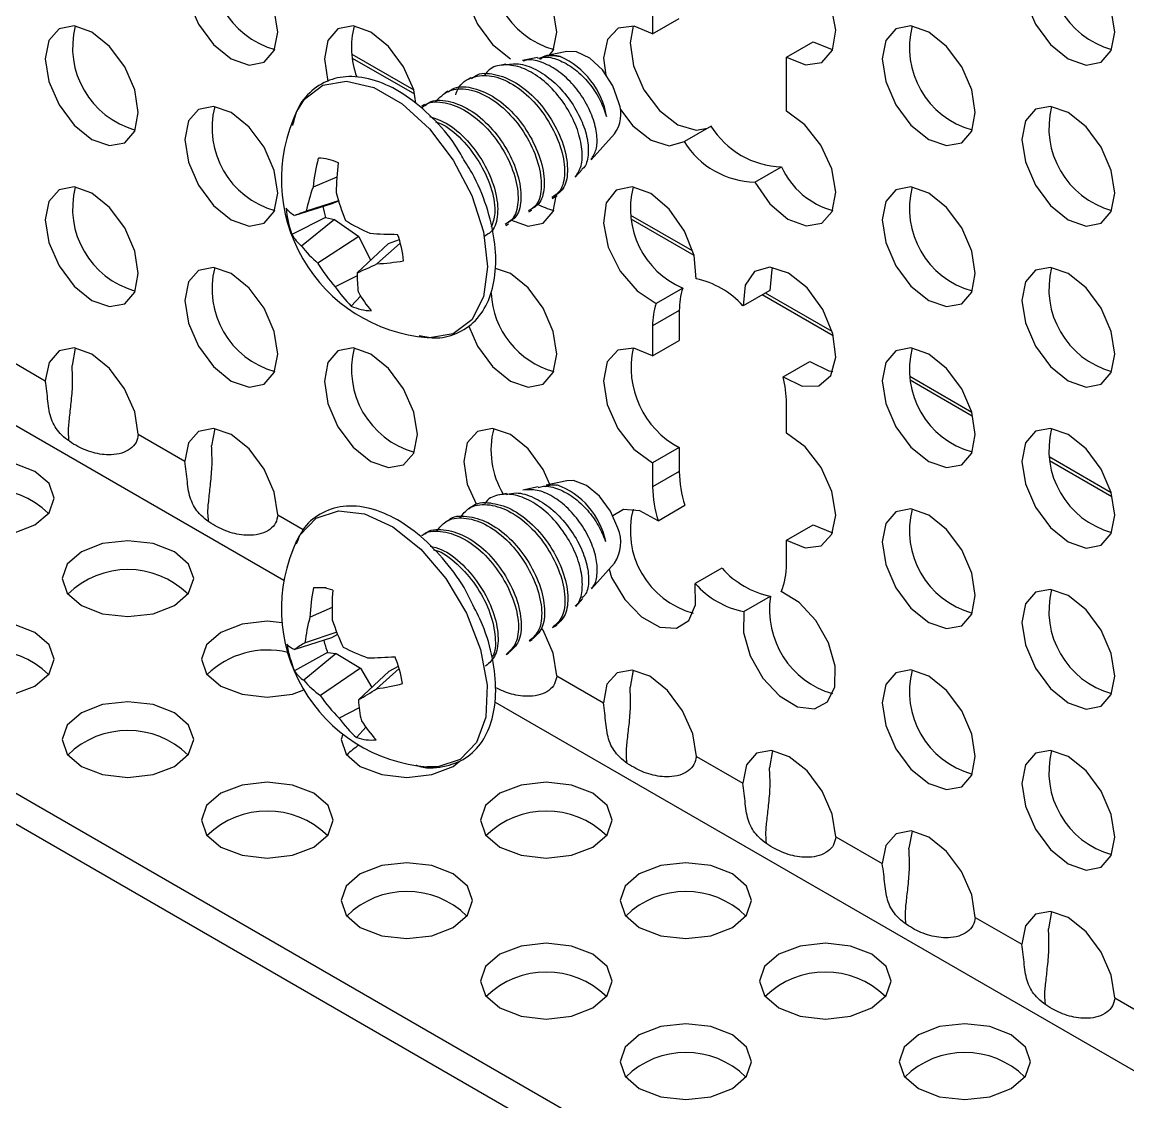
# Model space of a CAD drawing. Extents: x -0.92 to 7.46, y -5.99 to 0.
# Drawn here: x 2.168 to 3.219, y -5.182 to -4.156 of the extents above; entities that cross this region are included whole.
import ezdxf

# ---------------------------------------------------------------- set-up
doc = ezdxf.new("R2010")
doc.units = 0
doc.header["$LTSCALE"] = 0.5
doc.header["$MEASUREMENT"] = 0
for name, color, linetype in [('Brackets', 181, 'CONTINUOUS'), ('End Cap', 92, 'CONTINUOUS'), ('Hardware', 242, 'CONTINUOUS')]:
    doc.layers.add(name, color=color, linetype=linetype)

msp = doc.modelspace()

# ---------------------------------------------------------------- linework, layer by layer
at = {"layer": 'Brackets', "transparency": 16777216}
for p, q in [((2.7672, -4.1155), (2.7672, -4.1667)), ((2.7672, -4.1667), (2.7926, -4.1521)), ((2.8945, -4.189), (2.9199, -4.1743)), ((2.8945, -4.2402), (2.8945, -4.189)), ((1.0575, -4.2511), (3.9478, -5.9197)), ((2.8228, -4.2546), (2.7974, -4.2693)), ((1.0575, -4.2804), (3.9478, -5.949)), ((2.8643, -4.3079), (2.8897, -4.2933)), ((1.9215, -4.4004), (2.4168, -4.6863)), ((2.7958, -4.4086), (2.7705, -4.4232)), ((2.8785, -4.4107), (2.8532, -4.4253)), ((2.7926, -4.4299), (2.7672, -4.4445)), ((2.7926, -4.4299), (2.7926, -4.4583)), ((2.7672, -4.4445), (2.7672, -4.4729)), ((2.2184, -4.4656), (2.2154, -4.482)), ((2.7672, -4.4729), (2.7926, -4.4583)), ((2.1458, -4.4711), (2.19, -4.4966)), ((2.8913, -4.493), (2.9166, -4.4783)), ((2.8945, -4.5464), (2.8945, -4.518)), ((2.2784, -4.5476), (2.3226, -4.5732)), ((2.351, -4.5422), (2.348, -4.5585)), ((2.7926, -4.5602), (2.7672, -4.5748)), ((2.7926, -4.5602), (2.7926, -4.583)), ((2.7672, -4.5748), (2.7672, -4.5976)), ((2.7926, -4.583), (2.7672, -4.5976)), ((2.411, -4.6242), (2.4351, -4.6381)), ((2.7724, -4.6298), (2.7978, -4.6151)), ((2.8945, -4.6483), (2.9199, -4.6337)), ((2.8945, -4.6711), (2.8945, -4.6483)), ((2.8331, -4.6748), (2.8077, -4.6895)), ((2.854, -4.7162), (2.8794, -4.7015)), ((2.6762, -4.7773), (2.7204, -4.8028)), ((2.7487, -4.7718), (2.7458, -4.7881)), ((2.6176, -4.8022), (3.6893, -5.4209)), ((2.8088, -4.8538), (2.853, -4.8793)), ((2.8813, -4.8483), (2.8783, -4.8646)), ((3.0139, -4.9248), (3.0109, -4.9412)), ((2.9413, -4.9303), (2.9855, -4.9558)), ((3.1464, -5.0014), (3.1435, -5.0177)), ((3.0739, -5.0069), (3.1181, -5.0324)), ((3.2065, -5.0834), (3.2507, -5.1089))]:
    msp.add_line(p, q, dxfattribs=at)
at = {"layer": 'Brackets', "transparency": 16777216, "flags": 128}
for points in [[(2.3668, -4.0886), (2.3499, -4.0827), (2.3356, -4.0855), (2.326, -4.0965), (2.3226, -4.1141), (2.326, -4.1356), (2.3356, -4.1577), (2.3499, -4.177), (2.3668, -4.1907), (2.3837, -4.1966), (2.3981, -4.1938), (2.4076, -4.1827), (2.411, -4.1652), (2.4076, -4.1437), (2.3981, -4.1216), (2.3837, -4.1023), (2.3668, -4.0886)], [(2.632, -4.0886), (2.6151, -4.0827), (2.6007, -4.0855), (2.5911, -4.0965), (2.5878, -4.1141), (2.5911, -4.1356), (2.6007, -4.1577), (2.6151, -4.177), (2.632, -4.1906)], [(2.8945, -4.189), (2.9126, -4.1963), (2.928, -4.1939), (2.9382, -4.1823), (2.9413, -4.1633), (2.9369, -4.1403), (2.9258, -4.1172), (2.9097, -4.0979), (2.8915, -4.0857)], [(3.1623, -4.0885), (3.1454, -4.0827), (3.1311, -4.0854), (3.1215, -4.0965), (3.1181, -4.1141), (3.1215, -4.1355), (3.1311, -4.1576), (3.1454, -4.177), (3.1623, -4.1906), (3.1792, -4.1965), (3.1936, -4.1937), (3.2031, -4.1827), (3.2065, -4.1651), (3.2031, -4.1436), (3.1936, -4.1215), (3.1792, -4.1022), (3.1623, -4.0885)], [(2.6688, -4.1873), (2.6728, -4.1827), (2.6762, -4.1651), (2.6728, -4.1437), (2.6632, -4.1216), (2.6489, -4.1022), (2.632, -4.0886)], [(2.2342, -4.1652), (2.2173, -4.1593), (2.203, -4.1621), (2.1934, -4.1731), (2.19, -4.1907), (2.1934, -4.2122), (2.203, -4.2342), (2.2173, -4.2536), (2.2342, -4.2672), (2.2511, -4.2731), (2.2655, -4.2703), (2.2751, -4.2593), (2.2784, -4.2417), (2.2751, -4.2202), (2.2655, -4.1982), (2.2511, -4.1788), (2.2342, -4.1652)], [(2.4994, -4.1651), (2.4825, -4.1593), (2.4681, -4.1621), (2.4586, -4.1731), (2.4552, -4.1907), (2.4586, -4.2121)], [(2.7672, -4.1667), (2.7497, -4.1595), (2.7345, -4.1614), (2.7242, -4.1721), (2.7204, -4.1899), (2.7228, -4.2061)], [(2.7487, -4.1594), (2.7458, -4.1752), (2.749, -4.1972), (2.7589, -4.2199), (2.7738, -4.2397), (2.7912, -4.2533), (2.8085, -4.2585), (2.8195, -4.2565)], [(3.0297, -4.1651), (3.0128, -4.1592), (2.9985, -4.162), (2.9889, -4.173), (2.9855, -4.1906), (2.9889, -4.2121), (2.9985, -4.2342), (3.0128, -4.2535), (3.0297, -4.2672), (3.0466, -4.273), (3.061, -4.2703), (3.0706, -4.2592), (3.0739, -4.2416), (3.0706, -4.2202), (3.061, -4.1981), (3.0466, -4.1787), (3.0297, -4.1651)], [(2.5422, -4.2327), (2.5402, -4.2202), (2.5306, -4.1981), (2.5163, -4.1788), (2.4994, -4.1651)], [(2.9199, -4.1743), (2.9379, -4.1817), (2.9384, -4.1817)], [(2.3668, -4.2417), (2.3499, -4.2358), (2.3356, -4.2386), (2.326, -4.2496), (2.3226, -4.2672), (2.326, -4.2887), (2.3356, -4.3108), (2.3499, -4.3301), (2.3668, -4.3438), (2.3837, -4.3497), (2.3981, -4.3469), (2.4076, -4.3358), (2.411, -4.3183), (2.4076, -4.2968), (2.3981, -4.2747), (2.3837, -4.2554), (2.3668, -4.2417)], [(2.7368, -4.2389), (2.7484, -4.2543), (2.7659, -4.2679), (2.7831, -4.2732), (2.7974, -4.2693)], [(2.8643, -4.3079), (2.8786, -4.3283), (2.8958, -4.343), (2.9133, -4.3495), (2.9282, -4.3469), (2.938, -4.3356), (2.9413, -4.3174), (2.9375, -4.2952), (2.9272, -4.2726), (2.912, -4.2532), (2.8945, -4.2402)], [(3.1623, -4.2416), (3.1454, -4.2358), (3.1311, -4.2385), (3.1215, -4.2496), (3.1181, -4.2672), (3.1215, -4.2886), (3.1311, -4.3107), (3.1454, -4.3301), (3.1623, -4.3437), (3.1792, -4.3496), (3.1936, -4.3468), (3.2031, -4.3358), (3.2065, -4.3182), (3.2031, -4.2967), (3.1936, -4.2746), (3.1792, -4.2553), (3.1623, -4.2416)], [(2.2342, -4.3183), (2.2173, -4.3124), (2.203, -4.3152), (2.1934, -4.3262), (2.19, -4.3438), (2.1934, -4.3653), (2.203, -4.3874), (2.2173, -4.4067), (2.2342, -4.4203), (2.2511, -4.4262), (2.2655, -4.4234), (2.2751, -4.4124), (2.2784, -4.3948), (2.2751, -4.3733), (2.2655, -4.3513), (2.2511, -4.3319), (2.2342, -4.3183)], [(2.632, -4.3438), (2.6489, -4.3496), (2.6632, -4.3468), (2.6728, -4.3358), (2.676, -4.3192)], [(2.8086, -4.3996), (2.8066, -4.3777), (2.7976, -4.3544), (2.783, -4.3336), (2.7654, -4.3187), (2.7477, -4.3123), (2.7327, -4.3155), (2.7231, -4.3276), (2.7204, -4.3467), (2.7251, -4.3696), (2.7364, -4.3924), (2.7524, -4.4113), (2.7705, -4.4232)], [(3.0297, -4.3182), (3.0128, -4.3123), (2.9985, -4.3151), (2.9889, -4.3261), (2.9855, -4.3437), (2.9889, -4.3652), (2.9985, -4.3873), (3.0128, -4.4066), (3.0297, -4.4203), (3.0466, -4.4261), (3.061, -4.4234), (3.0706, -4.4123), (3.0739, -4.3947), (3.0706, -4.3733), (3.061, -4.3512), (3.0466, -4.3318), (3.0297, -4.3182)], [(2.3668, -4.3948), (2.3499, -4.3889), (2.3356, -4.3917), (2.326, -4.4027), (2.3226, -4.4203), (2.326, -4.4418), (2.3356, -4.4639), (2.3499, -4.4832), (2.3668, -4.4969), (2.3837, -4.5028), (2.3981, -4.5), (2.4076, -4.4889), (2.411, -4.4714), (2.4076, -4.4499), (2.3981, -4.4278), (2.3837, -4.4085), (2.3668, -4.3948)], [(2.632, -4.3948), (2.6179, -4.3899)], [(2.8913, -4.493), (2.9093, -4.5019), (2.9253, -4.5014), (2.9366, -4.4916), (2.9413, -4.4742), (2.9386, -4.452), (2.929, -4.4288), (2.914, -4.4084), (2.8963, -4.3943), (2.8787, -4.3888), (2.8641, -4.3928), (2.8551, -4.4057), (2.8532, -4.4253)], [(2.8813, -4.389), (2.8805, -4.391), (2.8785, -4.4107)], [(3.1623, -4.3947), (3.1454, -4.3889), (3.1311, -4.3916), (3.1215, -4.4027), (3.1181, -4.4203), (3.1215, -4.4417), (3.1311, -4.4638), (3.1454, -4.4832), (3.1623, -4.4968), (3.1792, -4.5027), (3.1936, -4.4999), (3.2031, -4.4889), (3.2065, -4.4713), (3.2031, -4.4498), (3.1936, -4.4277), (3.1792, -4.4084), (3.1623, -4.3947)], [(2.5925, -4.4448), (2.6007, -4.4639), (2.6151, -4.4832), (2.632, -4.4969), (2.6489, -4.5027), (2.6632, -4.4999), (2.6728, -4.4889), (2.6762, -4.4713), (2.6728, -4.4499), (2.6632, -4.4278), (2.6489, -4.4084), (2.632, -4.3948)], [(2.2784, -4.5476), (2.275, -4.5262), (2.2654, -4.5042), (2.2511, -4.485), (2.2342, -4.4714), (2.2174, -4.4655), (2.2031, -4.4682), (2.1935, -4.4792), (2.19, -4.4966)], [(2.4994, -4.4713), (2.4825, -4.4655), (2.4681, -4.4683), (2.4586, -4.4793), (2.4552, -4.4969), (2.4586, -4.5183), (2.4681, -4.5404), (2.4825, -4.5598), (2.4994, -4.5734), (2.5163, -4.5793), (2.5306, -4.5765), (2.5402, -4.5655), (2.5436, -4.5479), (2.5402, -4.5264), (2.5306, -4.5043), (2.5163, -4.485), (2.4994, -4.4713)], [(2.7672, -4.4729), (2.7495, -4.4657), (2.7343, -4.4677), (2.724, -4.4787), (2.7204, -4.4968), (2.724, -4.5192), (2.7343, -4.542), (2.7495, -4.5616), (2.7672, -4.5748)], [(3.0297, -4.4713), (3.0128, -4.4654), (2.9985, -4.4682), (2.9889, -4.4792), (2.9855, -4.4968), (2.9889, -4.5183), (2.9985, -4.5404), (3.0128, -4.5597), (3.0297, -4.5734), (3.0466, -4.5792), (3.061, -4.5765), (3.0706, -4.5654), (3.0739, -4.5478), (3.0706, -4.5264), (3.061, -4.5043), (3.0466, -4.4849), (3.0297, -4.4713)], [(2.9166, -4.4783), (2.9347, -4.4872), (2.9384, -4.4879)], [(2.411, -4.6242), (2.4076, -4.6027), (2.398, -4.5807), (2.3837, -4.5615), (2.3668, -4.5479), (2.35, -4.542), (2.3357, -4.5448), (2.3261, -4.5557), (2.3226, -4.5732)], [(2.632, -4.5479), (2.6151, -4.542), (2.6007, -4.5448), (2.5911, -4.5558), (2.5878, -4.5734), (2.5911, -4.5949), (2.5994, -4.6138)], [(2.6694, -4.5952), (2.6632, -4.5809), (2.6489, -4.5615), (2.632, -4.5479)], [(2.8945, -4.6483), (2.9122, -4.6556), (2.9274, -4.6535), (2.9377, -4.6426), (2.9413, -4.6244), (2.9377, -4.6021), (2.9274, -4.5792), (2.9122, -4.5596), (2.8945, -4.5464)], [(3.1623, -4.5478), (3.1454, -4.542), (3.1311, -4.5447), (3.1215, -4.5558), (3.1181, -4.5734), (3.1215, -4.5948), (3.1311, -4.6169), (3.1454, -4.6363), (3.1623, -4.6499), (3.1792, -4.6558), (3.1936, -4.653), (3.2031, -4.642), (3.2065, -4.6244), (3.2031, -4.6029), (3.1936, -4.5808), (3.1792, -4.5615), (3.1623, -4.5478)], [(2.1801, -4.5828), (2.1598, -4.575), (2.1359, -4.5722), (2.112, -4.575), (2.0917, -4.5828), (2.0781, -4.5945), (2.0734, -4.6083), (2.0781, -4.6221), (2.0917, -4.6338), (2.112, -4.6416), (2.1359, -4.6444), (2.1598, -4.6416), (2.1801, -4.6338), (2.1936, -4.6221), (2.1984, -4.6083), (2.1936, -4.5945), (2.1801, -4.5828)], [(2.7724, -4.6298), (2.7552, -4.6202), (2.7394, -4.619), (2.7293, -4.6252)], [(3.0297, -4.6244), (3.0128, -4.6185), (2.9985, -4.6213), (2.9889, -4.6323), (2.9855, -4.6499), (2.9889, -4.6714), (2.9985, -4.6935), (3.0128, -4.7128), (3.0297, -4.7265), (3.0466, -4.7323), (3.061, -4.7296), (3.0706, -4.7185), (3.0739, -4.7009), (3.0706, -4.6795), (3.061, -4.6574), (3.0466, -4.638), (3.0297, -4.6244)], [(2.9199, -4.6337), (2.9376, -4.6409), (2.9384, -4.641)], [(2.3127, -4.6593), (2.2924, -4.6515), (2.2685, -4.6488), (2.2445, -4.6515), (2.2243, -4.6593), (2.2107, -4.671), (2.206, -4.6848), (2.2107, -4.6986), (2.2243, -4.7104), (2.2445, -4.7182), (2.2685, -4.7209), (2.2924, -4.7182), (2.3127, -4.7104), (2.3262, -4.6986), (2.331, -4.6848), (2.3262, -4.671), (2.3127, -4.6593)], [(2.7258, -4.6757), (2.7283, -4.6836), (2.7407, -4.7046), (2.7567, -4.7212), (2.774, -4.7308), (2.7898, -4.7319), (2.8018, -4.7245), (2.8081, -4.7096), (2.8077, -4.6895)], [(2.854, -4.7162), (2.8536, -4.7359), (2.8599, -4.7581), (2.8719, -4.7793), (2.8877, -4.7964), (2.905, -4.8067), (2.921, -4.8087), (2.9334, -4.8021), (2.9403, -4.7878), (2.9406, -4.768), (2.9343, -4.7459), (2.9223, -4.7246), (2.9065, -4.7075), (2.8893, -4.6972)], [(3.1623, -4.7009), (3.1454, -4.6951), (3.1311, -4.6978), (3.1215, -4.7089), (3.1181, -4.7265), (3.1215, -4.7479), (3.1311, -4.77), (3.1454, -4.7894), (3.1623, -4.803), (3.1792, -4.8089), (3.1936, -4.8061), (3.2031, -4.7951), (3.2065, -4.7775), (3.2031, -4.756), (3.1936, -4.7339), (3.1792, -4.7146), (3.1623, -4.7009)], [(2.1801, -4.7359), (2.1598, -4.728), (2.1359, -4.7253), (2.112, -4.728), (2.0917, -4.7359), (2.0781, -4.7476), (2.0734, -4.7614), (2.0781, -4.7752), (2.0917, -4.7869), (2.112, -4.7947), (2.1359, -4.7975), (2.1598, -4.7947), (2.1801, -4.7869), (2.1936, -4.7752), (2.1984, -4.7614), (2.1936, -4.7476), (2.1801, -4.7359)], [(2.415, -4.7269), (2.401, -4.7253), (2.3771, -4.728), (2.3568, -4.7359), (2.3433, -4.7476), (2.3385, -4.7614), (2.3433, -4.7752), (2.3568, -4.7869), (2.3771, -4.7947), (2.401, -4.7975), (2.425, -4.7947), (2.4356, -4.7906)], [(2.6762, -4.7773), (2.6727, -4.7558), (2.6631, -4.7338), (2.6617, -4.7319)], [(3.0297, -4.7775), (3.0128, -4.7716), (2.9985, -4.7744), (2.9889, -4.7854), (2.9855, -4.803), (2.9889, -4.8245), (2.9985, -4.8466), (3.0128, -4.8659), (3.0297, -4.8796), (3.0466, -4.8854), (3.061, -4.8827), (3.0706, -4.8716), (3.0739, -4.854), (3.0706, -4.8326), (3.061, -4.8105), (3.0466, -4.7911), (3.0297, -4.7775)], [(2.8088, -4.8538), (2.8053, -4.8324), (2.7957, -4.8104), (2.7814, -4.7911), (2.7646, -4.7775), (2.7477, -4.7717), (2.7334, -4.7744), (2.7238, -4.7853), (2.7204, -4.8028)], [(2.3127, -4.8124), (2.2924, -4.8046), (2.2685, -4.8018), (2.2445, -4.8046), (2.2243, -4.8124), (2.2107, -4.8241), (2.206, -4.8379), (2.2107, -4.8517), (2.2243, -4.8634), (2.2445, -4.8712), (2.2685, -4.874), (2.2924, -4.8712), (2.3127, -4.8634), (2.3262, -4.8517), (2.331, -4.8379), (2.3262, -4.8241), (2.3127, -4.8124)], [(2.4729, -4.8328), (2.4711, -4.8379), (2.4759, -4.8517), (2.4894, -4.8634), (2.5097, -4.8712), (2.5336, -4.874), (2.5575, -4.8712), (2.5778, -4.8634), (2.5834, -4.8586)], [(2.9413, -4.9303), (2.9379, -4.9089), (2.9283, -4.8869), (2.914, -4.8677), (2.8971, -4.8541), (2.8803, -4.8482), (2.866, -4.8509), (2.8564, -4.8618), (2.853, -4.8793)], [(3.1623, -4.854), (3.1454, -4.8482), (3.1311, -4.8509), (3.1215, -4.862), (3.1181, -4.8796), (3.1215, -4.901), (3.1311, -4.9231), (3.1454, -4.9425), (3.1623, -4.9561), (3.1792, -4.962), (3.1936, -4.9592), (3.2031, -4.9482), (3.2065, -4.9306), (3.2031, -4.9091), (3.1936, -4.887), (3.1792, -4.8677), (3.1623, -4.854)], [(2.4452, -4.8889), (2.425, -4.8811), (2.401, -4.8784), (2.3771, -4.8811), (2.3568, -4.8889), (2.3433, -4.9006), (2.3385, -4.9145), (2.3433, -4.9283), (2.3568, -4.94), (2.3771, -4.9478), (2.401, -4.9505), (2.425, -4.9478), (2.4452, -4.94), (2.4588, -4.9283), (2.4635, -4.9145), (2.4588, -4.9006), (2.4452, -4.8889)], [(2.7104, -4.8889), (2.6901, -4.8811), (2.6662, -4.8784), (2.6423, -4.8811), (2.622, -4.8889), (2.6085, -4.9006), (2.6037, -4.9145), (2.6085, -4.9283), (2.622, -4.94), (2.6423, -4.9478), (2.6662, -4.9505), (2.6901, -4.9478), (2.7104, -4.94), (2.7239, -4.9283), (2.7287, -4.9145), (2.7239, -4.9006), (2.7104, -4.8889)], [(3.0739, -5.0069), (3.0705, -4.9854), (3.0609, -4.9634), (3.0466, -4.9442), (3.0297, -4.9306), (3.0129, -4.9247), (2.9986, -4.9275), (2.989, -4.9384), (2.9855, -4.9558)], [(2.5778, -4.9655), (2.5575, -4.9577), (2.5336, -4.9549), (2.5097, -4.9577), (2.4894, -4.9655), (2.4759, -4.9772), (2.4711, -4.991), (2.4759, -5.0048), (2.4894, -5.0165), (2.5097, -5.0243), (2.5336, -5.0271), (2.5575, -5.0243), (2.5778, -5.0165), (2.5914, -5.0048), (2.5961, -4.991), (2.5914, -4.9772), (2.5778, -4.9655)], [(2.843, -4.9655), (2.8227, -4.9577), (2.7988, -4.9549), (2.7749, -4.9577), (2.7546, -4.9655), (2.741, -4.9772), (2.7363, -4.991), (2.741, -5.0048), (2.7546, -5.0165), (2.7749, -5.0243), (2.7988, -5.0271), (2.8227, -5.0243), (2.843, -5.0165), (2.8565, -5.0048), (2.8613, -4.991), (2.8565, -4.9772), (2.843, -4.9655)], [(3.2065, -5.0834), (3.2031, -5.062), (3.1935, -5.04), (3.1792, -5.0207), (3.1623, -5.0071), (3.1455, -5.0013), (3.1311, -5.004), (3.1216, -5.0149), (3.1181, -5.0324)], [(2.7104, -5.042), (2.6901, -5.0342), (2.6662, -5.0315), (2.6423, -5.0342), (2.622, -5.042), (2.6085, -5.0537), (2.6037, -5.0675), (2.6085, -5.0813), (2.622, -5.093), (2.6423, -5.1009), (2.6662, -5.1036), (2.6901, -5.1009), (2.7104, -5.093), (2.7239, -5.0813), (2.7287, -5.0675), (2.7239, -5.0537), (2.7104, -5.042)], [(2.9756, -5.042), (2.9553, -5.0342), (2.9314, -5.0315), (2.9075, -5.0342), (2.8872, -5.042), (2.8736, -5.0537), (2.8689, -5.0675), (2.8736, -5.0813), (2.8872, -5.093), (2.9075, -5.1009), (2.9314, -5.1036), (2.9553, -5.1009), (2.9756, -5.093), (2.9891, -5.0813), (2.9939, -5.0675), (2.9891, -5.0537), (2.9756, -5.042)], [(2.843, -5.1186), (2.8227, -5.1107), (2.7988, -5.108), (2.7749, -5.1107), (2.7546, -5.1186), (2.741, -5.1303), (2.7363, -5.1441), (2.741, -5.1579), (2.7546, -5.1696), (2.7749, -5.1774), (2.7988, -5.1801), (2.8227, -5.1774), (2.843, -5.1696), (2.8565, -5.1579), (2.8613, -5.1441), (2.8565, -5.1303), (2.843, -5.1186)], [(3.1081, -5.1186), (3.0879, -5.1107), (3.064, -5.108), (3.04, -5.1107), (3.0198, -5.1186), (3.0062, -5.1303), (3.0015, -5.1441), (3.0062, -5.1579), (3.0198, -5.1696), (3.04, -5.1774), (3.064, -5.1801), (3.0879, -5.1774), (3.1081, -5.1696), (3.1217, -5.1579), (3.1265, -5.1441), (3.1217, -5.1303), (3.1081, -5.1186)]]:
    msp.add_lwpolyline(points, dxfattribs=at)
at = {"layer": 'Brackets', "transparency": 16777216}
for centre, radius, start, end in [((2.43, -4.1031), 0.0816, 165.6081, 254.3865), ((2.6952, -4.1031), 0.0816, 165.6081, 254.3865), ((3.2255, -4.1031), 0.0816, 165.6081, 254.3865), ((2.2975, -4.1797), 0.0816, 165.6081, 254.3865), ((2.5626, -4.1797), 0.0816, 165.6081, 200.0942), ((3.0929, -4.1796), 0.0816, 165.6081, 254.3865), ((2.43, -4.2562), 0.0816, 165.6081, 254.3865), ((3.2255, -4.2562), 0.0816, 165.6081, 254.3865), ((2.8923, -4.2114), 0.0819, 211.8307, 268.1747), ((2.8669, -4.2261), 0.0819, 211.8307, 268.1747), ((2.9583, -4.2622), 0.0753, 204.352, 254.671), ((2.2975, -4.3328), 0.0816, 165.6081, 254.3865), ((2.8282, -4.3331), 0.0821, 165.4369, 246.8157), ((3.0929, -4.3327), 0.0816, 165.6081, 254.3865), ((2.6952, -4.2562), 0.0816, 242.2302, 254.3865), ((2.43, -4.4093), 0.0816, 165.6081, 254.3865), ((3.2255, -4.4093), 0.0816, 165.6081, 254.3865), ((2.7911, -4.4813), 0.0835, 42.0463, 77.9591), ((2.6952, -4.4093), 0.0816, 182.8261, 254.3865), ((2.8581, -4.429), 0.0655, 161.8821, 180.794), ((2.8327, -4.4436), 0.0655, 161.8821, 180.794), ((2.5626, -4.4859), 0.0816, 165.6081, 254.3865), ((2.8333, -4.4838), 0.0866, 167.8458, 241.9372), ((3.0929, -4.4858), 0.0816, 165.6081, 254.3865), ((2.7893, -4.5189), 0.1052, 0.4944, 14.2692), ((2.6952, -4.5624), 0.0816, 165.6081, 211.0059), ((3.2255, -4.5624), 0.0816, 165.6081, 254.3865), ((2.9031, -4.5815), 0.1105, 180.7432, 197.6929), ((2.1359, -4.6813), 0.0817, 45.6215, 134.3785), ((2.8777, -4.5962), 0.1105, 180.7432, 197.6929), ((2.8272, -4.6393), 0.0812, 165.2776, 254.717), ((3.0929, -4.6389), 0.0816, 165.6081, 254.3865), ((2.2685, -4.7579), 0.0817, 45.6215, 134.3785), ((2.8958, -4.6197), 0.0834, 221.3448, 258.6606), ((2.8336, -4.6725), 0.0609, 336.0627, 1.3497), ((2.8704, -4.6344), 0.0834, 221.3448, 258.6606), ((3.2255, -4.7155), 0.0816, 165.6081, 254.3865), ((2.9613, -4.7144), 0.083, 171.0847, 253.9496), ((2.1359, -4.8344), 0.0817, 45.6215, 134.3785), ((2.401, -4.8344), 0.0817, 76.395, 134.3785), ((3.0929, -4.792), 0.0816, 165.6081, 254.3865), ((2.2685, -4.9109), 0.0817, 45.6215, 134.3785), ((2.5336, -4.9109), 0.0817, 123.874, 134.3785), ((3.2255, -4.8686), 0.0816, 165.6081, 254.3865), ((2.401, -4.9875), 0.0817, 45.6215, 134.3785), ((2.6662, -4.9875), 0.0817, 45.6215, 134.3785), ((2.5336, -5.064), 0.0817, 45.6215, 134.3785), ((2.7988, -5.064), 0.0817, 45.6215, 134.3785), ((2.6662, -5.1406), 0.0817, 45.6215, 134.3785), ((2.9314, -5.1406), 0.0817, 45.6215, 134.3785), ((2.7988, -5.2171), 0.0817, 45.6215, 134.3785), ((3.064, -5.2171), 0.0817, 45.6215, 134.3785)]:
    msp.add_arc(centre, radius, start, end, dxfattribs=at)
for points, knots in [([(2.2125, -4.5532), (2.2123, -4.5509), (2.2117, -4.5446), (2.2129, -4.5326), (2.2147, -4.517), (2.2164, -4.4993), (2.2157, -4.488), (2.2154, -4.482)], [0, 0, 0, 0, 0.106623, 0.290736, 0.498507, 0.734007, 1, 1, 1, 1]), ([(2.2784, -4.5476), (2.2779, -4.5503), (2.277, -4.5555), (2.2709, -4.562), (2.2625, -4.5659), (2.2502, -4.5677), (2.2346, -4.5656), (2.2179, -4.5582), (2.2039, -4.5481), (2.1963, -4.5363), (2.1935, -4.5252), (2.1923, -4.5161), (2.1915, -4.5061), (2.1905, -4.4999), (2.19, -4.4966)], [0, 0, 0, 0, 0.060389, 0.119474, 0.182038, 0.252164, 0.372296, 0.501655, 0.644393, 0.76487, 0.821342, 0.877965, 0.936884, 1, 1, 1, 1]), ([(2.3451, -4.6297), (2.3449, -4.6274), (2.3442, -4.6212), (2.3455, -4.6091), (2.3472, -4.5936), (2.3489, -4.5758), (2.3483, -4.5645), (2.348, -4.5585)], [0, 0, 0, 0, 0.106623, 0.290736, 0.498507, 0.734007, 1, 1, 1, 1]), ([(2.411, -4.6242), (2.4105, -4.6268), (2.4096, -4.6321), (2.4035, -4.6385), (2.3951, -4.6425), (2.3828, -4.6442), (2.3671, -4.6422), (2.3505, -4.6347), (2.3365, -4.6247), (2.3289, -4.6128), (2.3261, -4.6017), (2.3249, -4.5926), (2.3241, -4.5827), (2.3231, -4.5764), (2.3226, -4.5732)], [0, 0, 0, 0, 0.060389, 0.119474, 0.182038, 0.252164, 0.372296, 0.501655, 0.644393, 0.76487, 0.821342, 0.877965, 0.936884, 1, 1, 1, 1]), ([(2.6762, -4.7773), (2.6757, -4.7799), (2.6747, -4.7851), (2.6687, -4.7916), (2.6603, -4.7956), (2.6479, -4.7973), (2.6329, -4.7953), (2.6228, -4.791), (2.6181, -4.7885)], [0, 0, 0, 0, 0.060389, 0.1194735, 0.1820383, 0.2521637, 0.3722961, 0.4894869, 0.4894869, 0.4894869, 0.4894869]), ([(2.7428, -4.8593), (2.7426, -4.857), (2.742, -4.8508), (2.7432, -4.8387), (2.745, -4.8232), (2.7467, -4.8054), (2.7461, -4.7941), (2.7458, -4.7881)], [0, 0, 0, 0, 0.106623, 0.290736, 0.498507, 0.734007, 1, 1, 1, 1]), ([(2.8088, -4.8538), (2.8083, -4.8564), (2.8073, -4.8617), (2.8013, -4.8681), (2.7928, -4.8721), (2.7805, -4.8739), (2.7649, -4.8718), (2.7483, -4.8644), (2.7342, -4.8543), (2.7266, -4.8424), (2.7238, -4.8313), (2.7226, -4.8222), (2.7219, -4.8123), (2.7209, -4.806), (2.7204, -4.8028)], [0, 0, 0, 0, 0.060389, 0.119474, 0.182038, 0.252164, 0.372296, 0.501655, 0.644393, 0.76487, 0.821342, 0.877965, 0.936884, 1, 1, 1, 1]), ([(2.8754, -4.9359), (2.8752, -4.9336), (2.8746, -4.9273), (2.8758, -4.9153), (2.8776, -4.8997), (2.8793, -4.882), (2.8787, -4.8706), (2.8783, -4.8646)], [0, 0, 0, 0, 0.106623, 0.290736, 0.498507, 0.734007, 1, 1, 1, 1]), ([(2.9413, -4.9303), (2.9409, -4.933), (2.9399, -4.9382), (2.9338, -4.9446), (2.9254, -4.9486), (2.9131, -4.9504), (2.8975, -4.9483), (2.8808, -4.9409), (2.8668, -4.9308), (2.8592, -4.919), (2.8564, -4.9079), (2.8552, -4.8988), (2.8544, -4.8888), (2.8535, -4.8825), (2.853, -4.8793)], [0, 0, 0, 0, 0.060389, 0.119474, 0.182038, 0.252164, 0.372296, 0.501655, 0.644393, 0.76487, 0.821342, 0.877965, 0.936884, 1, 1, 1, 1]), ([(3.008, -5.0124), (3.0078, -5.0101), (3.0072, -5.0039), (3.0084, -4.9918), (3.0102, -4.9763), (3.0118, -4.9585), (3.0112, -4.9472), (3.0109, -4.9412)], [0, 0, 0, 0, 0.106623, 0.290736, 0.498507, 0.734007, 1, 1, 1, 1]), ([(3.0739, -5.0069), (3.0734, -5.0095), (3.0725, -5.0148), (3.0664, -5.0212), (3.058, -5.0252), (3.0457, -5.0269), (3.03, -5.0248), (3.0134, -5.0174), (2.9994, -5.0074), (2.9918, -4.9955), (2.989, -4.9844), (2.9878, -4.9753), (2.987, -4.9653), (2.986, -4.9591), (2.9855, -4.9558)], [0, 0, 0, 0, 0.060389, 0.119474, 0.182038, 0.252164, 0.372296, 0.501655, 0.644393, 0.76487, 0.821342, 0.877965, 0.936884, 1, 1, 1, 1]), ([(3.1406, -5.0889), (3.1404, -5.0866), (3.1397, -5.0804), (3.141, -5.0683), (3.1427, -5.0528), (3.1444, -5.035), (3.1438, -5.0237), (3.1435, -5.0177)], [0, 0, 0, 0, 0.106623, 0.290736, 0.498507, 0.734007, 1, 1, 1, 1]), ([(3.2065, -5.0834), (3.206, -5.0861), (3.205, -5.0913), (3.199, -5.0977), (3.1906, -5.1017), (3.1783, -5.1035), (3.1626, -5.1014), (3.146, -5.094), (3.132, -5.0839), (3.1244, -5.0721), (3.1216, -5.0609), (3.1204, -5.0518), (3.1196, -5.0419), (3.1186, -5.0356), (3.1181, -5.0324)], [0, 0, 0, 0, 0.060389, 0.119474, 0.182038, 0.252164, 0.372296, 0.501655, 0.644393, 0.76487, 0.821342, 0.877965, 0.936884, 1, 1, 1, 1])]:
    msp.add_open_spline(points, degree=3, knots=knots, dxfattribs=at)
at = {"layer": 'End Cap', "transparency": 16777216}
for p, q in [((2.4812, -4.1862), (2.5402, -4.2202)), ((2.4816, -4.1898), (2.5408, -4.2239)), ((2.7463, -4.3392), (2.8047, -4.3729)), ((2.7466, -4.3428), (2.8064, -4.3773)), ((2.8743, -4.4131), (2.9376, -4.4496)), ((2.8714, -4.4148), (2.9388, -4.4537)), ((3.0116, -4.4923), (3.0706, -4.5264)), ((3.0119, -4.4959), (3.0711, -4.5301)), ((3.1441, -4.5688), (3.2031, -4.6029)), ((3.1445, -4.5724), (3.2037, -4.6066))]:
    msp.add_line(p, q, dxfattribs=at)
at = {"layer": 'Hardware', "transparency": 16777216}
for p, q in [((2.6578, -4.1894), (2.6437, -4.1923)), ((2.6857, -4.1835), (2.6657, -4.1877)), ((2.6278, -4.1957), (2.6217, -4.1969)), ((2.5946, -4.2086), (2.5918, -4.2102)), ((2.5725, -4.2214), (2.5697, -4.223)), ((2.5504, -4.2341), (2.5476, -4.2357)), ((2.7088, -4.2865), (2.7309, -4.2618)), ((2.6937, -4.3032), (2.7004, -4.2958)), ((2.4671, -4.3031), (2.4445, -4.3125)), ((2.4615, -4.3286), (2.427, -4.3395)), ((2.4687, -4.3256), (2.438, -4.3355)), ((2.4688, -4.326), (2.4615, -4.3286)), ((2.6718, -4.3234), (2.6766, -4.3206)), ((2.6497, -4.3361), (2.6525, -4.3345)), ((2.4563, -4.3413), (2.4244, -4.3576)), ((2.4648, -4.3433), (2.4335, -4.3686)), ((2.4563, -4.3413), (2.4648, -4.3433)), ((2.4648, -4.3433), (2.4879, -4.3595)), ((2.6276, -4.3489), (2.6304, -4.3473)), ((2.4879, -4.3595), (2.4491, -4.385)), ((2.4879, -4.3595), (2.4991, -4.3821)), ((2.5161, -4.3662), (2.4865, -4.3939)), ((2.5274, -4.3657), (2.505, -4.3855)), ((2.5161, -4.3662), (2.5265, -4.3625)), ((2.4864, -4.3968), (2.4656, -4.4073)), ((2.4899, -4.4159), (2.4808, -4.4256)), ((2.6857, -4.5918), (2.666, -4.5959)), ((2.6583, -4.5975), (2.6439, -4.6006)), ((2.6761, -4.5958), (2.6661, -4.5963)), ((2.6284, -4.6038), (2.6219, -4.6052)), ((2.5949, -4.6167), (2.5921, -4.6183)), ((2.5728, -4.6295), (2.57, -4.6311)), ((2.5507, -4.6422), (2.5479, -4.6438)), ((2.4278, -4.6513), (2.4289, -4.6488)), ((2.7091, -4.6944), (2.7309, -4.6701)), ((2.457, -4.6937), (2.4449, -4.6936)), ((2.6941, -4.7112), (2.7008, -4.7037)), ((2.4626, -4.7124), (2.4416, -4.7216)), ((2.6722, -4.7314), (2.6766, -4.7289)), ((2.467, -4.7358), (2.4369, -4.7458)), ((2.4678, -4.7379), (2.4621, -4.7411)), ((2.4621, -4.7411), (2.4271, -4.7521)), ((2.6501, -4.7442), (2.6528, -4.7426)), ((2.4582, -4.7551), (2.4269, -4.7726)), ((2.4664, -4.756), (2.4356, -4.7815)), ((2.4582, -4.7551), (2.4664, -4.756)), ((2.4664, -4.756), (2.4896, -4.7698)), ((2.628, -4.757), (2.6307, -4.7554)), ((2.4896, -4.7698), (2.4514, -4.796)), ((2.4896, -4.7698), (2.5002, -4.7884)), ((2.5263, -4.7703), (2.5049, -4.7895)), ((2.5169, -4.7729), (2.5256, -4.7681)), ((2.5169, -4.7729), (2.4876, -4.8001)), ((2.4883, -4.8075), (2.4692, -4.8175)), ((2.4949, -4.8258), (2.4859, -4.8359))]:
    msp.add_line(p, q, dxfattribs=at)
at = {"layer": 'Hardware', "transparency": 16777216, "flags": 128}
for points in [[(2.7352, -4.2325), (2.7293, -4.2161), (2.7196, -4.2011), (2.7074, -4.1898), (2.6948, -4.1838), (2.6857, -4.1835)], [(2.4289, -4.2406), (2.4362, -4.2289), (2.4538, -4.2155), (2.4764, -4.2118), (2.5022, -4.2179), (2.5291, -4.2334), (2.555, -4.257), (2.5776, -4.2869), (2.5953, -4.3205), (2.6065, -4.3552), (2.6104, -4.3882), (2.6066, -4.4168), (2.5954, -4.4387), (2.5778, -4.452), (2.5552, -4.4558), (2.553, -4.4557)], [(2.7342, -4.6369), (2.7273, -4.6206), (2.7168, -4.6063), (2.7044, -4.5961), (2.6919, -4.5916), (2.6857, -4.5918)], [(2.4289, -4.6488), (2.4318, -4.6435), (2.4474, -4.6272), (2.4686, -4.6202), (2.4935, -4.6231), (2.5203, -4.6356), (2.5468, -4.6568), (2.5707, -4.6848), (2.5902, -4.7175), (2.6036, -4.7522), (2.6099, -4.7861), (2.6086, -4.8164), (2.5998, -4.8407), (2.5842, -4.8569), (2.563, -4.8639), (2.553, -4.8639)]]:
    msp.add_lwpolyline(points, dxfattribs=at)
at = {"layer": 'Hardware', "transparency": 16777216}
for centre, radius, start, end in [((2.6483, -4.2579), 0.0762, 9.3962, 65.8787), ((2.7059, -4.2432), 0.0312, 323.2281, 19.9777), ((2.5654, -4.3051), 0.151, 154.7008, 265.2938), ((2.6235, -4.3306), 0.1799, 165.3364, 174.2544), ((2.4485, -4.3317), 0.0467, 64.6064, 88.7727), ((2.714, -4.3215), 0.2476, 172.5763, 179.1286), ((2.5862, -4.3649), 0.1511, 159.7244, 168.7667), ((2.6735, -4.2622), 0.2144, 195.0024, 202.5129), ((2.4424, -4.3134), 0.0304, 218.8533, 239.5416), ((2.5251, -4.322), 0.1068, 185.6133, 199.4921), ((2.6765, -4.9978), 0.704, 109.7998, 110.7554), ((2.5419, -4.3144), 0.0897, 190.6804, 197.4759), ((2.5932, -4.1484), 0.2286, 238.9967, 245.5368), ((2.4593, -4.3379), 0.0401, 209.4298, 229.9522), ((2.5287, -3.9318), 0.4257, 265.9379, 269.484), ((2.4242, -4.3931), 0.1068, 5.6133, 19.4921), ((2.52, -4.3023), 0.1089, 217.4568, 229.4038), ((2.4926, -4.1562), 0.2296, 273.0855, 279.4804), ((2.5857, -4.3009), 0.1605, 211.6372, 221.5465), ((2.3692, -4.1108), 0.3065, 292.5004, 296.3013), ((2.5943, -4.3973), 0.1079, 178.2217, 188.1245), ((2.5576, -4.3465), 0.1103, 213.4735, 225.8343), ((2.5818, -4.36), 0.1079, 209.1337, 220.5386), ((2.5008, -4.3834), 0.0467, 244.6064, 268.7727), ((2.6515, -4.664), 0.0726, 11.6413, 70.1324), ((2.7028, -4.6505), 0.0342, 325.1007, 23.4352), ((2.5654, -4.7134), 0.151, 154.7008, 265.2938), ((2.6184, -4.7284), 0.177, 168.6671, 177.8049), ((2.4496, -4.7333), 0.0399, 69.9856, 96.8121), ((2.6982, -4.7141), 0.2357, 175.5362, 182.4273), ((2.5885, -4.7624), 0.1526, 164.4755, 173.7284), ((2.6614, -4.6597), 0.2088, 197.9515, 205.6114), ((2.4355, -4.731), 0.0227, 225.3249, 248.3198), ((2.5341, -4.7279), 0.1161, 189.531, 202.6536), ((2.4954, -4.8468), 0.1168, 120.0694, 125.7772), ((2.5483, -4.7209), 0.0963, 193.5127, 200.7754), ((2.5775, -4.5423), 0.2324, 243.3123, 249.5697), ((2.4872, -4.2279), 0.5323, 270.9863, 273.7775), ((2.4151, -4.8037), 0.1161, 9.531, 22.6536), ((2.4527, -4.756), 0.0307, 212.8238, 236.1626), ((2.5096, -4.7168), 0.0982, 221.1906, 233.6901), ((2.2281, -4.3602), 0.5108, 300.5372, 302.8118), ((2.4668, -4.5362), 0.2562, 278.5374, 284.1928), ((2.5866, -4.7023), 0.1645, 214.7191, 224.4835), ((2.6055, -4.7934), 0.1181, 183.2954, 193.0274), ((2.5668, -4.7457), 0.1212, 216.3659, 228.1287), ((2.5943, -4.7545), 0.1228, 212.2242, 222.8736), ((2.4996, -4.7984), 0.0399, 249.9856, 276.8121)]:
    msp.add_arc(centre, radius, start, end, dxfattribs=at)
for points, knots in [([(2.7087, -4.2864), (2.7106, -4.2835), (2.7144, -4.2776), (2.7149, -4.2631), (2.7109, -4.2465), (2.7026, -4.2292), (2.6908, -4.2133), (2.6764, -4.2006), (2.6613, -4.1931), (2.6499, -4.1906), (2.6449, -4.1925), (2.6439, -4.1929)], [0, 0, 0, 0, 0.116199, 0.234626, 0.355335, 0.47641, 0.597351, 0.720227, 0.84377, 0.967221, 1, 1, 1, 1]), ([(2.6579, -4.19), (2.6609, -4.1894), (2.668, -4.188), (2.6813, -4.1925), (2.6958, -4.2017), (2.7085, -4.2151), (2.7184, -4.2305), (2.7218, -4.2406), (2.7235, -4.2455)], [0, 0, 0, 0, 0.1253543, 0.3063068, 0.482967, 0.6588128, 0.834626, 1, 1, 1, 1]), ([(2.6794, -4.1884), (2.675, -4.1876), (2.6676, -4.1862), (2.6619, -4.1893), (2.6596, -4.1906)], [0, 0, 0, 0, 0.5917683, 1, 1, 1, 1]), ([(2.6601, -4.1913), (2.661, -4.1905), (2.6653, -4.1867), (2.6728, -4.187), (2.6786, -4.1882), (2.6794, -4.1884)], [0, 0, 0, 0, 0.192833, 0.888079, 1, 1, 1, 1]), ([(2.5952, -4.2095), (2.5964, -4.2085), (2.6019, -4.2036), (2.6169, -4.2042), (2.6374, -4.2121), (2.6576, -4.2288), (2.6738, -4.2512), (2.6844, -4.2756), (2.6874, -4.298), (2.6838, -4.3147), (2.677, -4.319), (2.674, -4.3209)], [0, 0, 0, 0, 0.034409, 0.158496, 0.282583, 0.409946, 0.532244, 0.658496, 0.784748, 0.907047, 1, 1, 1, 1]), ([(2.6937, -4.3032), (2.6958, -4.2999), (2.7002, -4.2931), (2.7008, -4.2768), (2.6965, -4.258), (2.6872, -4.2385), (2.674, -4.2205), (2.6581, -4.2063), (2.641, -4.1975), (2.6251, -4.1955), (2.6133, -4.1985), (2.6089, -4.2042), (2.6075, -4.206)], [0, 0, 0, 0, 0.101277, 0.204699, 0.309889, 0.415356, 0.520729, 0.627604, 0.73499, 0.842309, 0.950869, 1, 1, 1, 1]), ([(2.6279, -4.196), (2.6324, -4.1955), (2.6418, -4.1944), (2.6584, -4.2011), (2.6749, -4.2131), (2.6892, -4.2296), (2.6998, -4.2482), (2.7059, -4.2668), (2.7065, -4.2826), (2.704, -4.2927), (2.7006, -4.295), (2.7, -4.2954)], [0, 0, 0, 0, 0.113076, 0.240193, 0.364129, 0.488205, 0.612228, 0.733288, 0.854261, 0.97519, 1, 1, 1, 1]), ([(2.5879, -4.2865), (2.5852, -4.2818), (2.5768, -4.267), (2.558, -4.2457), (2.5333, -4.2247), (2.507, -4.2111), (2.482, -4.2061), (2.459, -4.2097), (2.4406, -4.2217), (2.4289, -4.2373), (2.426, -4.2497), (2.425, -4.254)], [0, 0, 0, 0, 0.058377, 0.187196, 0.316568, 0.446963, 0.578273, 0.693774, 0.816425, 0.936126, 1, 1, 1, 1]), ([(2.5802, -4.2247), (2.5808, -4.2227), (2.5836, -4.2143), (2.5955, -4.2069), (2.6138, -4.2053), (2.6347, -4.2138), (2.6548, -4.2304), (2.671, -4.2528), (2.6816, -4.2772), (2.6847, -4.2996), (2.681, -4.3163), (2.6742, -4.3206), (2.6713, -4.3225)], [0, 0, 0, 0, 0.033357, 0.146001, 0.255747, 0.365494, 0.478137, 0.586302, 0.697963, 0.809624, 0.917789, 1, 1, 1, 1]), ([(2.5603, -4.2317), (2.5645, -4.2275), (2.5729, -4.219), (2.5919, -4.2182), (2.6126, -4.2265), (2.6327, -4.2431), (2.6489, -4.2655), (2.6595, -4.29), (2.6626, -4.3123), (2.6589, -4.3291), (2.6521, -4.3334), (2.6492, -4.3352)], [0, 0, 0, 0, 0.115444, 0.229117, 0.34279, 0.459465, 0.571499, 0.687156, 0.802813, 0.914848, 1, 1, 1, 1]), ([(2.5731, -4.2223), (2.5743, -4.2212), (2.5798, -4.2163), (2.5948, -4.217), (2.6153, -4.2248), (2.6355, -4.2416), (2.6517, -4.2639), (2.6623, -4.2884), (2.6653, -4.3107), (2.6617, -4.3275), (2.6549, -4.3318), (2.6519, -4.3336)], [0, 0, 0, 0, 0.034409, 0.158496, 0.282583, 0.409946, 0.532244, 0.658496, 0.784748, 0.907047, 1, 1, 1, 1]), ([(2.5482, -4.2367), (2.5494, -4.2356), (2.5549, -4.2307), (2.57, -4.2313), (2.5904, -4.2392), (2.6106, -4.2559), (2.6268, -4.2783), (2.6374, -4.3027), (2.6405, -4.3251), (2.6368, -4.3418), (2.63, -4.3461), (2.6271, -4.348)], [0, 0, 0, 0, 0.034409, 0.158496, 0.282583, 0.409946, 0.532244, 0.658496, 0.784748, 0.907047, 1, 1, 1, 1]), ([(2.551, -4.2351), (2.5522, -4.234), (2.5577, -4.2291), (2.5727, -4.2297), (2.5932, -4.2376), (2.6134, -4.2543), (2.6296, -4.2767), (2.6402, -4.3011), (2.6432, -4.3235), (2.6396, -4.3402), (2.6328, -4.3445), (2.6298, -4.3464)], [0, 0, 0, 0, 0.034409, 0.158496, 0.282583, 0.409946, 0.532244, 0.658496, 0.784748, 0.907047, 1, 1, 1, 1]), ([(2.5551, -4.2454), (2.5603, -4.2471), (2.5725, -4.251), (2.5913, -4.2672), (2.6075, -4.2894), (2.6181, -4.3139), (2.6211, -4.3363), (2.6175, -4.353), (2.6107, -4.3573), (2.6077, -4.3591)], [0, 0, 0, 0, 0.11941, 0.275741, 0.425856, 0.580823, 0.73579, 0.885905, 1, 1, 1, 1]), ([(2.561, -4.2505), (2.5633, -4.2513), (2.5726, -4.2546), (2.5885, -4.269), (2.6048, -4.291), (2.6152, -4.3153), (2.6187, -4.337), (2.6153, -4.3465), (2.6138, -4.3506)], [0, 0, 0, 0, 0.0683475, 0.2662487, 0.4562811, 0.6524564, 0.8486316, 1, 1, 1, 1]), ([(2.5453, -4.4535), (2.5501, -4.4546), (2.5625, -4.4573), (2.5814, -4.4527), (2.5997, -4.4406), (2.6122, -4.4209), (2.6185, -4.3962), (2.6183, -4.3669), (2.6114, -4.335), (2.6009, -4.3072), (2.5913, -4.2919), (2.5879, -4.2865)], [0, 0, 0, 0, 0.072184, 0.186589, 0.307933, 0.426708, 0.548082, 0.674276, 0.80236, 0.93025, 1, 1, 1, 1]), ([(2.6285, -4.6047), (2.6315, -4.604), (2.6392, -4.6022), (2.6541, -4.6069), (2.6709, -4.6174), (2.6859, -4.6329), (2.6976, -4.6511), (2.705, -4.6698), (2.7071, -4.6866), (2.7052, -4.6985), (2.7014, -4.702), (2.7001, -4.7031)], [0, 0, 0, 0, 0.078337, 0.205736, 0.329947, 0.454298, 0.578596, 0.699925, 0.821166, 0.942364, 1, 1, 1, 1]), ([(2.7087, -4.694), (2.7093, -4.6935), (2.7126, -4.6911), (2.7149, -4.6816), (2.7145, -4.6669), (2.7092, -4.6498), (2.6998, -4.6327), (2.6872, -4.6175), (2.6725, -4.6062), (2.6572, -4.5996), (2.6483, -4.6003), (2.6439, -4.6006)], [0, 0, 0, 0, 0.030422, 0.149222, 0.267847, 0.388756, 0.510032, 0.631174, 0.754254, 0.878003, 1, 1, 1, 1]), ([(2.6584, -4.5983), (2.6601, -4.5977), (2.6658, -4.5959), (2.6777, -4.599), (2.6923, -4.6069), (2.7056, -4.6193), (2.7163, -4.6342), (2.7205, -4.6445), (2.7225, -4.6494)], [0, 0, 0, 0, 0.079666, 0.27007, 0.455959, 0.64099, 0.825987, 1, 1, 1, 1]), ([(2.6655, -4.5973), (2.6681, -4.5964), (2.6715, -4.5952), (2.6753, -4.5957), (2.6761, -4.5958)], [0, 0, 0, 0, 0.794083, 1, 1, 1, 1]), ([(2.5841, -4.627), (2.5868, -4.6236), (2.5931, -4.6155), (2.6096, -4.6131), (2.63, -4.619), (2.6506, -4.6339), (2.6679, -4.6552), (2.6801, -4.6795), (2.685, -4.7027), (2.6825, -4.7221), (2.6756, -4.7282), (2.6721, -4.7313)], [0, 0, 0, 0, 0.0812573, 0.1958104, 0.3103635, 0.4279407, 0.5408427, 0.6573944, 0.7739461, 0.8868482, 1, 1, 1, 1]), ([(2.595, -4.6169), (2.5952, -4.6167), (2.5993, -4.6123), (2.6127, -4.6119), (2.6327, -4.6173), (2.6534, -4.6323), (2.6707, -4.6536), (2.6829, -4.6779), (2.6877, -4.7011), (2.6853, -4.7205), (2.6783, -4.7266), (2.6748, -4.7297)], [0, 0, 0, 0, 0.004794, 0.128881, 0.252968, 0.38033, 0.502629, 0.628881, 0.755132, 0.877431, 1, 1, 1, 1]), ([(2.6936, -4.7107), (2.6944, -4.7101), (2.6981, -4.7074), (2.7008, -4.6966), (2.7004, -4.68), (2.6946, -4.6606), (2.6841, -4.6414), (2.6701, -4.6243), (2.6537, -4.6115), (2.6367, -4.6043), (2.6214, -4.6044), (2.6112, -4.608), (2.6081, -4.6131), (2.6076, -4.6139)], [0, 0, 0, 0, 0.026379, 0.130059, 0.233615, 0.33894, 0.444543, 0.550052, 0.657064, 0.764588, 0.872046, 0.980746, 1, 1, 1, 1]), ([(2.595, -4.7071), (2.5934, -4.7038), (2.5869, -4.6899), (2.5705, -4.6679), (2.5472, -4.6436), (2.5214, -4.6259), (2.4952, -4.6159), (2.47, -4.6149), (2.4484, -4.6236), (2.4343, -4.6368), (2.43, -4.6481), (2.4285, -4.6519)], [0, 0, 0, 0, 0.040874, 0.169779, 0.299038, 0.429077, 0.560257, 0.691292, 0.817514, 0.938124, 1, 1, 1, 1]), ([(2.562, -4.6397), (2.5647, -4.6363), (2.571, -4.6282), (2.5875, -4.6258), (2.6079, -4.6317), (2.6285, -4.6466), (2.6458, -4.668), (2.658, -4.6922), (2.6629, -4.7155), (2.6605, -4.7348), (2.6535, -4.741), (2.65, -4.744)], [0, 0, 0, 0, 0.081257, 0.19581, 0.310364, 0.427941, 0.540843, 0.657394, 0.773946, 0.886848, 1, 1, 1, 1]), ([(2.5729, -4.6296), (2.5731, -4.6295), (2.5772, -4.625), (2.5906, -4.6247), (2.6106, -4.63), (2.6313, -4.6451), (2.6486, -4.6664), (2.6608, -4.6906), (2.6656, -4.7139), (2.6632, -4.7332), (2.6562, -4.7394), (2.6527, -4.7424)], [0, 0, 0, 0, 0.004794, 0.128881, 0.252968, 0.38033, 0.502629, 0.628881, 0.755132, 0.877431, 1, 1, 1, 1]), ([(2.5481, -4.644), (2.5482, -4.6438), (2.5524, -4.6394), (2.5657, -4.639), (2.5857, -4.6444), (2.6064, -4.6594), (2.6237, -4.6807), (2.6359, -4.705), (2.6408, -4.7282), (2.6384, -4.7476), (2.6314, -4.7537), (2.6279, -4.7568)], [0, 0, 0, 0, 0.004794, 0.128881, 0.252968, 0.38033, 0.502629, 0.628881, 0.755132, 0.877431, 1, 1, 1, 1]), ([(2.5508, -4.6424), (2.551, -4.6422), (2.5551, -4.6378), (2.5685, -4.6374), (2.5885, -4.6428), (2.6092, -4.6578), (2.6265, -4.6791), (2.6387, -4.7034), (2.6435, -4.7266), (2.6411, -4.746), (2.6341, -4.7521), (2.6306, -4.7552)], [0, 0, 0, 0, 0.004794, 0.128881, 0.252968, 0.38033, 0.502629, 0.628881, 0.755132, 0.877431, 1, 1, 1, 1]), ([(2.5558, -4.654), (2.5593, -4.6548), (2.5696, -4.6572), (2.5871, -4.6708), (2.6044, -4.6918), (2.6166, -4.7162), (2.6214, -4.7394), (2.619, -4.7587), (2.612, -4.7649), (2.6085, -4.768)], [0, 0, 0, 0, 0.08056, 0.237317, 0.38784, 0.54323, 0.69862, 0.849143, 1, 1, 1, 1]), ([(2.5591, -4.6574), (2.5606, -4.6577), (2.5689, -4.6599), (2.5844, -4.6726), (2.6016, -4.6933), (2.6139, -4.7179), (2.6183, -4.7405), (2.6179, -4.7553), (2.6146, -4.759), (2.6145, -4.7592)], [0, 0, 0, 0, 0.041829, 0.23551, 0.421491, 0.613483, 0.805475, 0.991455, 1, 1, 1, 1]), ([(2.5424, -4.8622), (2.5425, -4.8622), (2.5513, -4.8657), (2.5681, -4.8645), (2.5901, -4.857), (2.6062, -4.8406), (2.6158, -4.8186), (2.6192, -4.7916), (2.6159, -4.761), (2.6078, -4.7318), (2.5987, -4.7142), (2.595, -4.7071)], [0, 0, 0, 0, 0.002253, 0.137225, 0.267377, 0.391638, 0.51542, 0.643965, 0.776357, 0.909357, 1, 1, 1, 1])]:
    msp.add_open_spline(points, degree=3, knots=knots, dxfattribs=at)

doc.saveas('drawing.dxf')
